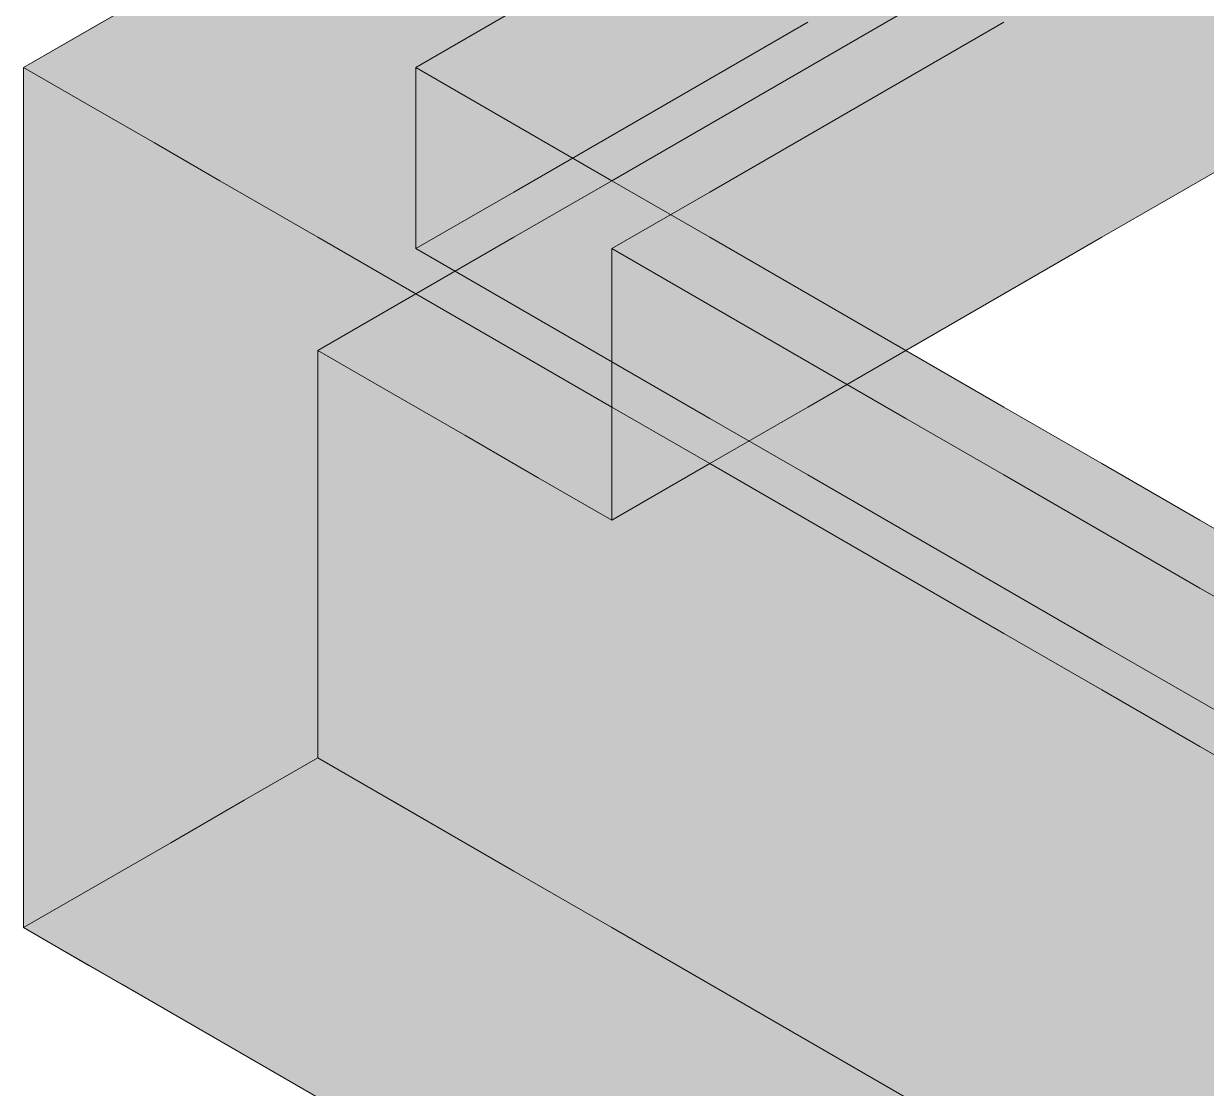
# Model space of a CAD drawing. Header units: metres. Extents: x 349122 to 349453, y 9281252 to 9281971.
# Drawn here: x 349267.516 to 349268.038, y 9281655.774 to 9281656.244 of the extents above; entities that cross this region are included whole.
import ezdxf

# ---------------------------------------------------------------- set-up
doc = ezdxf.new("R2010")
doc.units = ezdxf.units.M
doc.header["$LTSCALE"] = 0.25
doc.layers.add('ISO-3D', color=7, linetype='CONTINUOUS', lineweight=13)
doc.layers.add('ISO-3D-ARISTAS', color=250, linetype='CONTINUOUS', lineweight=13)

msp = doc.modelspace()

# ---------------------------------------------------------------- linework, layer by layer
at = {"layer": 'ISO-3D', "true_color": 0x8e8d88}
for points in [[(349267.64548, 9281656.26), (349267.613, 9281656.24125), (349267.64548, 9281656.3), (349267.613, 9281656.28125)], [(349267.81869, 9281656.25), (349267.77538, 9281656.225), (349267.81869, 9281656.3), (349267.77538, 9281656.275)], [(349267.81869, 9281656.26), (349267.77538, 9281656.235), (349267.81869, 9281656.3), (349267.77538, 9281656.275)], [(349267.90529, 9281656.25), (349267.86199, 9281656.225), (349267.90529, 9281656.3), (349267.86199, 9281656.275)], [(349268.07849, 9281656.25), (349268.03519, 9281656.225), (349268.07849, 9281656.3), (349268.03519, 9281656.275)], [(349267.68878, 9281656.245), (349267.64548, 9281656.22), (349267.68878, 9281656.285), (349267.64548, 9281656.26)], [(349267.86199, 9281656.245), (349267.81869, 9281656.22), (349267.86199, 9281656.285), (349267.81869, 9281656.26)], [(349267.613, 9281656.24125), (349267.58053, 9281656.2225), (349267.613, 9281656.28125), (349267.58053, 9281656.2625)], [(349267.77538, 9281656.225), (349267.73208, 9281656.2), (349267.77538, 9281656.275), (349267.73208, 9281656.25)], [(349267.77538, 9281656.235), (349267.73208, 9281656.21), (349267.77538, 9281656.275), (349267.73208, 9281656.25)], [(349267.86199, 9281656.225), (349267.81869, 9281656.2), (349267.86199, 9281656.275), (349267.81869, 9281656.25)], [(349268.03519, 9281656.225), (349267.99189, 9281656.2), (349268.03519, 9281656.275), (349267.99189, 9281656.25)], [(349267.73208, 9281656.25), (349267.68878, 9281656.225), (349267.73208, 9281656.27), (349267.68878, 9281656.245)], [(349267.99189, 9281656.25), (349267.94859, 9281656.225), (349267.99189, 9281656.27), (349267.94859, 9281656.245)], [(349267.58053, 9281656.2225), (349267.54805, 9281656.20375), (349267.58053, 9281656.2625), (349267.54805, 9281656.24375)], [(349267.64548, 9281656.22), (349267.613, 9281656.20125), (349267.64548, 9281656.26), (349267.613, 9281656.24125)], [(349267.81869, 9281656.22), (349267.77538, 9281656.195), (349267.81869, 9281656.26), (349267.77538, 9281656.235)], [(349267.73208, 9281656.2), (349267.68878, 9281656.175), (349267.73208, 9281656.25), (349267.68878, 9281656.225)], [(349267.73208, 9281656.21), (349267.68878, 9281656.185), (349267.73208, 9281656.25), (349267.68878, 9281656.225)], [(349267.81869, 9281656.2), (349267.77538, 9281656.175), (349267.81869, 9281656.25), (349267.77538, 9281656.225)], [(349267.99189, 9281656.2), (349267.94859, 9281656.175), (349267.99189, 9281656.25), (349267.94859, 9281656.225)], [(349268.07849, 9281656.2), (349268.03519, 9281656.175), (349268.07849, 9281656.25), (349268.03519, 9281656.225)], [(349267.54805, 9281656.20375), (349267.51558, 9281656.185), (349267.54805, 9281656.24375), (349267.51558, 9281656.225)], [(349267.68878, 9281656.225), (349267.64548, 9281656.2), (349267.68878, 9281656.245), (349267.64548, 9281656.22)], [(349267.94859, 9281656.225), (349267.90529, 9281656.2), (349267.94859, 9281656.245), (349267.90529, 9281656.22)], [(349267.613, 9281656.20125), (349267.58053, 9281656.1825), (349267.613, 9281656.24125), (349267.58053, 9281656.2225)], [(349267.77538, 9281656.195), (349267.73208, 9281656.17), (349267.77538, 9281656.235), (349267.73208, 9281656.21)], [(349267.58053, 9281656.1825), (349267.54805, 9281656.16375), (349267.58053, 9281656.2225), (349267.54805, 9281656.20375)], [(349267.68878, 9281656.175), (349267.64548, 9281656.15), (349267.68878, 9281656.225), (349267.64548, 9281656.2)], [(349267.77538, 9281656.175), (349267.73208, 9281656.15), (349267.77538, 9281656.225), (349267.73208, 9281656.2)], [(349267.94859, 9281656.175), (349267.90529, 9281656.15), (349267.94859, 9281656.225), (349267.90529, 9281656.2)], [(349268.03519, 9281656.175), (349267.99189, 9281656.15), (349268.03519, 9281656.225), (349267.99189, 9281656.2)], [(349267.64548, 9281656.2), (349267.613, 9281656.18125), (349267.64548, 9281656.22), (349267.613, 9281656.20125)], [(349267.90529, 9281656.2), (349267.86199, 9281656.175), (349267.90529, 9281656.22), (349267.86199, 9281656.195)], [(349267.73208, 9281656.17), (349267.68878, 9281656.145), (349267.73208, 9281656.21), (349267.68878, 9281656.185)], [(349267.54805, 9281656.16375), (349267.51558, 9281656.145), (349267.54805, 9281656.20375), (349267.51558, 9281656.185)], [(349267.613, 9281656.18125), (349267.58053, 9281656.1625), (349267.613, 9281656.20125), (349267.58053, 9281656.1825)], [(349267.64548, 9281656.15), (349267.613, 9281656.13125), (349267.64548, 9281656.2), (349267.613, 9281656.18125)], [(349267.73208, 9281656.15), (349267.68878, 9281656.125), (349267.73208, 9281656.2), (349267.68878, 9281656.175)], [(349267.90529, 9281656.15), (349267.86199, 9281656.125), (349267.90529, 9281656.2), (349267.86199, 9281656.175)], [(349267.99189, 9281656.15), (349267.94859, 9281656.125), (349267.99189, 9281656.2), (349267.94859, 9281656.175)], [(349267.86199, 9281656.175), (349267.81869, 9281656.15), (349267.86199, 9281656.195), (349267.81869, 9281656.17)], [(349267.58053, 9281656.1625), (349267.54805, 9281656.14375), (349267.58053, 9281656.1825), (349267.54805, 9281656.16375)], [(349267.613, 9281656.13125), (349267.58053, 9281656.1125), (349267.613, 9281656.18125), (349267.58053, 9281656.1625)], [(349267.68878, 9281656.125), (349267.64548, 9281656.1), (349267.68878, 9281656.175), (349267.64548, 9281656.15)], [(349267.86199, 9281656.125), (349267.81869, 9281656.1), (349267.86199, 9281656.175), (349267.81869, 9281656.15)], [(349267.94859, 9281656.125), (349267.90529, 9281656.1), (349267.94859, 9281656.175), (349267.90529, 9281656.15)], [(349267.81869, 9281656.15), (349267.77538, 9281656.125), (349267.81869, 9281656.17), (349267.77538, 9281656.145)], [(349267.54805, 9281656.14375), (349267.51558, 9281656.125), (349267.54805, 9281656.16375), (349267.51558, 9281656.145)], [(349267.58053, 9281656.1125), (349267.54805, 9281656.09375), (349267.58053, 9281656.1625), (349267.54805, 9281656.14375)], [(349267.64548, 9281656.1), (349267.613, 9281656.08125), (349267.64548, 9281656.15), (349267.613, 9281656.13125)], [(349267.81869, 9281656.1), (349267.77538, 9281656.075), (349267.81869, 9281656.15), (349267.77538, 9281656.125)], [(349267.90529, 9281656.1), (349267.86199, 9281656.075), (349267.90529, 9281656.15), (349267.86199, 9281656.125)], [(349267.54805, 9281656.09375), (349267.51558, 9281656.075), (349267.54805, 9281656.14375), (349267.51558, 9281656.125)], [(349267.613, 9281656.08125), (349267.58053, 9281656.0625), (349267.613, 9281656.13125), (349267.58053, 9281656.1125)], [(349267.86199, 9281656.075), (349267.81869, 9281656.05), (349267.86199, 9281656.125), (349267.81869, 9281656.1)], [(349267.58053, 9281656.0625), (349267.54805, 9281656.04375), (349267.58053, 9281656.1125), (349267.54805, 9281656.09375)], [(349267.64548, 9281656.055), (349267.613, 9281656.03625), (349267.64548, 9281656.1), (349267.613, 9281656.08125)], [(349267.81869, 9281656.05), (349267.77538, 9281656.025), (349267.81869, 9281656.1), (349267.77538, 9281656.075)], [(349267.54805, 9281656.04375), (349267.51558, 9281656.025), (349267.54805, 9281656.09375), (349267.51558, 9281656.075)], [(349267.613, 9281656.03625), (349267.58053, 9281656.0175), (349267.613, 9281656.08125), (349267.58053, 9281656.0625)], [(349267.58053, 9281656.0175), (349267.54805, 9281655.99875), (349267.58053, 9281656.0625), (349267.54805, 9281656.04375)], [(349267.64548, 9281656.01), (349267.613, 9281655.99125), (349267.64548, 9281656.055), (349267.613, 9281656.03625)], [(349267.54805, 9281655.99875), (349267.51558, 9281655.98), (349267.54805, 9281656.04375), (349267.51558, 9281656.025)], [(349267.613, 9281655.99125), (349267.58053, 9281655.9725), (349267.613, 9281656.03625), (349267.58053, 9281656.0175)], [(349267.58053, 9281655.9725), (349267.54805, 9281655.95375), (349267.58053, 9281656.0175), (349267.54805, 9281655.99875)], [(349267.64548, 9281655.965), (349267.613, 9281655.94625), (349267.64548, 9281656.01), (349267.613, 9281655.99125)], [(349267.54805, 9281655.95375), (349267.51558, 9281655.935), (349267.54805, 9281655.99875), (349267.51558, 9281655.98)], [(349267.613, 9281655.94625), (349267.58053, 9281655.9275), (349267.613, 9281655.99125), (349267.58053, 9281655.9725)], [(349267.58053, 9281655.9275), (349267.54805, 9281655.90875), (349267.58053, 9281655.9725), (349267.54805, 9281655.95375)], [(349267.64548, 9281655.92), (349267.613, 9281655.90125), (349267.64548, 9281655.965), (349267.613, 9281655.94625)], [(349267.54805, 9281655.90875), (349267.51558, 9281655.89), (349267.54805, 9281655.95375), (349267.51558, 9281655.935)], [(349267.613, 9281655.90125), (349267.58053, 9281655.8825), (349267.613, 9281655.94625), (349267.58053, 9281655.9275)], [(349267.58053, 9281655.8825), (349267.54805, 9281655.86375), (349267.58053, 9281655.9275), (349267.54805, 9281655.90875)], [(349267.54805, 9281655.86375), (349267.51558, 9281655.845), (349267.54805, 9281655.90875), (349267.51558, 9281655.89)]]:
    msp.add_solid(points, dxfattribs=at)
at = {"layer": 'ISO-3D', "true_color": 0xb0aea8}
for points in [[(349267.70322, 9281656.26667), (349267.65991, 9281656.24167), (349267.67435, 9281656.28333), (349267.63105, 9281656.25833)], [(349268.05684, 9281656.2625), (349268.01354, 9281656.2375), (349268.02437, 9281656.28125), (349267.98107, 9281656.25625)], [(349267.63105, 9281656.25833), (349267.60218, 9281656.24167), (349267.60218, 9281656.275), (349267.57331, 9281656.25833)], [(349267.98107, 9281656.25625), (349267.93776, 9281656.23125), (349267.94859, 9281656.275), (349267.90529, 9281656.25)], [(349267.94859, 9281656.245), (349267.90529, 9281656.22), (349267.90529, 9281656.27), (349267.86199, 9281656.245)], [(349267.73208, 9281656.25), (349267.68878, 9281656.225), (349267.70322, 9281656.26667), (349267.65991, 9281656.24167)], [(349267.60218, 9281656.24167), (349267.57331, 9281656.225), (349267.57331, 9281656.25833), (349267.54444, 9281656.24167)], [(349267.65991, 9281656.24167), (349267.63105, 9281656.225), (349267.63105, 9281656.25833), (349267.60218, 9281656.24167)], [(349268.08932, 9281656.24375), (349268.04602, 9281656.21875), (349268.05684, 9281656.2625), (349268.01354, 9281656.2375)], [(349268.01354, 9281656.2375), (349267.97024, 9281656.2125), (349267.98107, 9281656.25625), (349267.93776, 9281656.23125)], [(349267.93776, 9281656.23125), (349267.89446, 9281656.20625), (349267.90529, 9281656.25), (349267.86199, 9281656.225)], [(349267.90529, 9281656.22), (349267.86199, 9281656.195), (349267.86199, 9281656.245), (349267.81869, 9281656.22)], [(349267.57331, 9281656.225), (349267.54444, 9281656.20833), (349267.54444, 9281656.24167), (349267.51558, 9281656.225)], [(349267.63105, 9281656.225), (349267.60218, 9281656.20833), (349267.60218, 9281656.24167), (349267.57331, 9281656.225)], [(349267.68878, 9281656.225), (349267.65991, 9281656.20833), (349267.65991, 9281656.24167), (349267.63105, 9281656.225)], [(349268.04602, 9281656.21875), (349268.00272, 9281656.19375), (349268.01354, 9281656.2375), (349267.97024, 9281656.2125)], [(349267.97024, 9281656.2125), (349267.92694, 9281656.1875), (349267.93776, 9281656.23125), (349267.89446, 9281656.20625)], [(349267.60218, 9281656.20833), (349267.57331, 9281656.19167), (349267.57331, 9281656.225), (349267.54444, 9281656.20833)], [(349267.65991, 9281656.20833), (349267.63105, 9281656.19167), (349267.63105, 9281656.225), (349267.60218, 9281656.20833)], [(349267.73208, 9281656.2), (349267.70322, 9281656.18333), (349267.68878, 9281656.225), (349267.65991, 9281656.20833)], [(349267.89446, 9281656.20625), (349267.85116, 9281656.18125), (349267.86199, 9281656.225), (349267.81869, 9281656.2)], [(349267.86199, 9281656.195), (349267.81869, 9281656.17), (349267.81869, 9281656.22), (349267.77538, 9281656.195)], [(349268.07849, 9281656.2), (349268.03519, 9281656.175), (349268.04602, 9281656.21875), (349268.00272, 9281656.19375)], [(349268.00272, 9281656.19375), (349267.95942, 9281656.16875), (349267.97024, 9281656.2125), (349267.92694, 9281656.1875)], [(349267.63105, 9281656.19167), (349267.60218, 9281656.175), (349267.60218, 9281656.20833), (349267.57331, 9281656.19167)], [(349267.70322, 9281656.18333), (349267.67435, 9281656.16667), (349267.65991, 9281656.20833), (349267.63105, 9281656.19167)], [(349267.92694, 9281656.1875), (349267.88364, 9281656.1625), (349267.89446, 9281656.20625), (349267.85116, 9281656.18125)], [(349267.77538, 9281656.175), (349267.74652, 9281656.15833), (349267.73208, 9281656.2), (349267.70322, 9281656.18333)], [(349267.85116, 9281656.18125), (349267.80786, 9281656.15625), (349267.81869, 9281656.2), (349267.77538, 9281656.175)], [(349267.67435, 9281656.16667), (349267.64548, 9281656.15), (349267.63105, 9281656.19167), (349267.60218, 9281656.175)], [(349267.81869, 9281656.17), (349267.77538, 9281656.145), (349267.77538, 9281656.195), (349267.73208, 9281656.17)], [(349268.03519, 9281656.175), (349267.99189, 9281656.15), (349268.00272, 9281656.19375), (349267.95942, 9281656.16875)], [(349267.95942, 9281656.16875), (349267.91611, 9281656.14375), (349267.92694, 9281656.1875), (349267.88364, 9281656.1625)], [(349267.74652, 9281656.15833), (349267.71765, 9281656.14167), (349267.70322, 9281656.18333), (349267.67435, 9281656.16667)], [(349267.88364, 9281656.1625), (349267.84034, 9281656.1375), (349267.85116, 9281656.18125), (349267.80786, 9281656.15625)], [(349267.80786, 9281656.15625), (349267.76456, 9281656.13125), (349267.77538, 9281656.175), (349267.73208, 9281656.15)], [(349267.81869, 9281656.15), (349267.78982, 9281656.13333), (349267.77538, 9281656.175), (349267.74652, 9281656.15833)], [(349267.77538, 9281656.145), (349267.73208, 9281656.12), (349267.73208, 9281656.17), (349267.68878, 9281656.145)], [(349267.71765, 9281656.14167), (349267.68878, 9281656.125), (349267.67435, 9281656.16667), (349267.64548, 9281656.15)], [(349267.99189, 9281656.15), (349267.94859, 9281656.125), (349267.95942, 9281656.16875), (349267.91611, 9281656.14375)], [(349267.91611, 9281656.14375), (349267.87281, 9281656.11875), (349267.88364, 9281656.1625), (349267.84034, 9281656.1375)], [(349267.78982, 9281656.13333), (349267.76095, 9281656.11667), (349267.74652, 9281656.15833), (349267.71765, 9281656.14167)], [(349267.84034, 9281656.1375), (349267.79704, 9281656.1125), (349267.80786, 9281656.15625), (349267.76456, 9281656.13125)], [(349267.76456, 9281656.13125), (349267.72126, 9281656.10625), (349267.73208, 9281656.15), (349267.68878, 9281656.125)], [(349267.86199, 9281656.125), (349267.83312, 9281656.10833), (349267.81869, 9281656.15), (349267.78982, 9281656.13333)], [(349267.81869, 9281656.12), (349267.77538, 9281656.095), (349267.77538, 9281656.145), (349267.73208, 9281656.12)], [(349267.94859, 9281656.125), (349267.90529, 9281656.1), (349267.91611, 9281656.14375), (349267.87281, 9281656.11875)], [(349267.76095, 9281656.11667), (349267.73208, 9281656.1), (349267.71765, 9281656.14167), (349267.68878, 9281656.125)], [(349267.83312, 9281656.10833), (349267.80425, 9281656.09167), (349267.78982, 9281656.13333), (349267.76095, 9281656.11667)], [(349267.87281, 9281656.11875), (349267.82951, 9281656.09375), (349267.84034, 9281656.1375), (349267.79704, 9281656.1125)], [(349267.79704, 9281656.1125), (349267.75373, 9281656.0875), (349267.76456, 9281656.13125), (349267.72126, 9281656.10625)], [(349267.72126, 9281656.10625), (349267.67796, 9281656.08125), (349267.68878, 9281656.125), (349267.64548, 9281656.1)], [(349267.90529, 9281656.1), (349267.87642, 9281656.08333), (349267.86199, 9281656.125), (349267.83312, 9281656.10833)], [(349267.86199, 9281656.095), (349267.81869, 9281656.07), (349267.81869, 9281656.12), (349267.77538, 9281656.095)], [(349267.90529, 9281656.1), (349267.86199, 9281656.075), (349267.87281, 9281656.11875), (349267.82951, 9281656.09375)], [(349267.80425, 9281656.09167), (349267.77538, 9281656.075), (349267.76095, 9281656.11667), (349267.73208, 9281656.1)], [(349267.82951, 9281656.09375), (349267.78621, 9281656.06875), (349267.79704, 9281656.1125), (349267.75373, 9281656.0875)], [(349267.75373, 9281656.0875), (349267.71043, 9281656.0625), (349267.72126, 9281656.10625), (349267.67796, 9281656.08125)], [(349267.87642, 9281656.08333), (349267.84755, 9281656.06667), (349267.83312, 9281656.10833), (349267.80425, 9281656.09167)], [(349267.94859, 9281656.075), (349267.91972, 9281656.05833), (349267.90529, 9281656.1), (349267.87642, 9281656.08333)], [(349267.84755, 9281656.06667), (349267.81869, 9281656.05), (349267.80425, 9281656.09167), (349267.77538, 9281656.075)], [(349267.86199, 9281656.075), (349267.81869, 9281656.05), (349267.82951, 9281656.09375), (349267.78621, 9281656.06875)], [(349267.90529, 9281656.07), (349267.86199, 9281656.045), (349267.86199, 9281656.095), (349267.81869, 9281656.07)], [(349267.78621, 9281656.06875), (349267.74291, 9281656.04375), (349267.75373, 9281656.0875), (349267.71043, 9281656.0625)], [(349267.91972, 9281656.05833), (349267.89085, 9281656.04167), (349267.87642, 9281656.08333), (349267.84755, 9281656.06667)], [(349267.99189, 9281656.05), (349267.96302, 9281656.03333), (349267.94859, 9281656.075), (349267.91972, 9281656.05833)], [(349267.94859, 9281656.045), (349267.90529, 9281656.02), (349267.90529, 9281656.07), (349267.86199, 9281656.045)], [(349267.81869, 9281656.05), (349267.77538, 9281656.025), (349267.78621, 9281656.06875), (349267.74291, 9281656.04375)], [(349267.89085, 9281656.04167), (349267.86199, 9281656.025), (349267.84755, 9281656.06667), (349267.81869, 9281656.05)], [(349267.96302, 9281656.03333), (349267.93416, 9281656.01667), (349267.91972, 9281656.05833), (349267.89085, 9281656.04167)], [(349268.03519, 9281656.025), (349268.00632, 9281656.00833), (349267.99189, 9281656.05), (349267.96302, 9281656.03333)], [(349267.99189, 9281656.02), (349267.94859, 9281655.995), (349267.94859, 9281656.045), (349267.90529, 9281656.02)], [(349267.93416, 9281656.01667), (349267.90529, 9281656), (349267.89085, 9281656.04167), (349267.86199, 9281656.025)], [(349268.00632, 9281656.00833), (349267.97746, 9281655.99167), (349267.96302, 9281656.03333), (349267.93416, 9281656.01667)], [(349268.07849, 9281656), (349268.04963, 9281655.98333), (349268.03519, 9281656.025), (349268.00632, 9281656.00833)], [(349268.03519, 9281655.995), (349267.99189, 9281655.97), (349267.99189, 9281656.02), (349267.94859, 9281655.995)], [(349267.97746, 9281655.99167), (349267.94859, 9281655.975), (349267.93416, 9281656.01667), (349267.90529, 9281656)], [(349268.04963, 9281655.98333), (349268.02076, 9281655.96667), (349268.00632, 9281656.00833), (349267.97746, 9281655.99167)], [(349268.02076, 9281655.96667), (349267.99189, 9281655.95), (349267.97746, 9281655.99167), (349267.94859, 9281655.975)], [(349268.07849, 9281655.97), (349268.03519, 9281655.945), (349268.03519, 9281655.995), (349267.99189, 9281655.97)], [(349268.09293, 9281655.95833), (349268.06406, 9281655.94167), (349268.04963, 9281655.98333), (349268.02076, 9281655.96667)], [(349268.06406, 9281655.94167), (349268.03519, 9281655.925), (349268.02076, 9281655.96667), (349267.99189, 9281655.95)], [(349268.12179, 9281655.945), (349268.07849, 9281655.92), (349268.07849, 9281655.97), (349268.03519, 9281655.945)], [(349268.10736, 9281655.91667), (349268.07849, 9281655.9), (349268.06406, 9281655.94167), (349268.03519, 9281655.925)], [(349267.68878, 9281655.895), (349267.65631, 9281655.87625), (349267.64548, 9281655.92), (349267.613, 9281655.90125)], [(349267.65631, 9281655.87625), (349267.62383, 9281655.8575), (349267.613, 9281655.90125), (349267.58053, 9281655.8825)], [(349267.73208, 9281655.87), (349267.69961, 9281655.85125), (349267.68878, 9281655.895), (349267.65631, 9281655.87625)], [(349267.62383, 9281655.8575), (349267.59135, 9281655.83875), (349267.58053, 9281655.8825), (349267.54805, 9281655.86375)], [(349267.69961, 9281655.85125), (349267.66713, 9281655.8325), (349267.65631, 9281655.87625), (349267.62383, 9281655.8575)], [(349267.77538, 9281655.845), (349267.74291, 9281655.82625), (349267.73208, 9281655.87), (349267.69961, 9281655.85125)], [(349267.59135, 9281655.83875), (349267.55888, 9281655.82), (349267.54805, 9281655.86375), (349267.51558, 9281655.845)], [(349267.66713, 9281655.8325), (349267.63466, 9281655.81375), (349267.62383, 9281655.8575), (349267.59135, 9281655.83875)], [(349267.74291, 9281655.82625), (349267.71043, 9281655.8075), (349267.69961, 9281655.85125), (349267.66713, 9281655.8325)], [(349267.81869, 9281655.82), (349267.78621, 9281655.80125), (349267.77538, 9281655.845), (349267.74291, 9281655.82625)], [(349267.63466, 9281655.81375), (349267.60218, 9281655.795), (349267.59135, 9281655.83875), (349267.55888, 9281655.82)], [(349267.71043, 9281655.8075), (349267.67796, 9281655.78875), (349267.66713, 9281655.8325), (349267.63466, 9281655.81375)], [(349267.78621, 9281655.80125), (349267.75373, 9281655.7825), (349267.74291, 9281655.82625), (349267.71043, 9281655.8075)], [(349267.86199, 9281655.795), (349267.82951, 9281655.77625), (349267.81869, 9281655.82), (349267.78621, 9281655.80125)], [(349267.67796, 9281655.78875), (349267.64548, 9281655.77), (349267.63466, 9281655.81375), (349267.60218, 9281655.795)], [(349267.75373, 9281655.7825), (349267.72126, 9281655.76375), (349267.71043, 9281655.8075), (349267.67796, 9281655.78875)], [(349267.82951, 9281655.77625), (349267.79704, 9281655.7575), (349267.78621, 9281655.80125), (349267.75373, 9281655.7825)], [(349267.90529, 9281655.77), (349267.87281, 9281655.75125), (349267.86199, 9281655.795), (349267.82951, 9281655.77625)], [(349267.72126, 9281655.76375), (349267.68878, 9281655.745), (349267.67796, 9281655.78875), (349267.64548, 9281655.77)], [(349267.79704, 9281655.7575), (349267.76456, 9281655.73875), (349267.75373, 9281655.7825), (349267.72126, 9281655.76375)], [(349267.87281, 9281655.75125), (349267.84034, 9281655.7325), (349267.82951, 9281655.77625), (349267.79704, 9281655.7575)]]:
    msp.add_solid(points, dxfattribs=at)
at = {"layer": 'ISO-3D', "true_color": 0x9e9d98}
for points in [[(349267.54444, 9281656.16833), (349267.51558, 9281656.185), (349267.54444, 9281656.20833), (349267.51558, 9281656.225)], [(349267.73208, 9281656.16), (349267.68878, 9281656.185), (349267.73208, 9281656.2), (349267.68878, 9281656.225)], [(349267.57331, 9281656.15167), (349267.54444, 9281656.16833), (349267.57331, 9281656.19167), (349267.54444, 9281656.20833)], [(349267.77538, 9281656.135), (349267.73208, 9281656.16), (349267.77538, 9281656.175), (349267.73208, 9281656.2)], [(349267.60218, 9281656.135), (349267.57331, 9281656.15167), (349267.60218, 9281656.175), (349267.57331, 9281656.19167)], [(349267.54444, 9281656.12833), (349267.51558, 9281656.145), (349267.54444, 9281656.16833), (349267.51558, 9281656.185)], [(349267.73208, 9281656.12), (349267.68878, 9281656.145), (349267.73208, 9281656.16), (349267.68878, 9281656.185)], [(349267.64548, 9281656.11), (349267.60218, 9281656.135), (349267.64548, 9281656.15), (349267.60218, 9281656.175)], [(349267.81869, 9281656.11), (349267.77538, 9281656.135), (349267.81869, 9281656.15), (349267.77538, 9281656.175)], [(349267.57331, 9281656.11167), (349267.54444, 9281656.12833), (349267.57331, 9281656.15167), (349267.54444, 9281656.16833)], [(349267.77538, 9281656.095), (349267.73208, 9281656.12), (349267.77538, 9281656.135), (349267.73208, 9281656.16)], [(349267.60218, 9281656.095), (349267.57331, 9281656.11167), (349267.60218, 9281656.135), (349267.57331, 9281656.15167)], [(349267.68878, 9281656.085), (349267.64548, 9281656.11), (349267.68878, 9281656.125), (349267.64548, 9281656.15)], [(349267.86199, 9281656.085), (349267.81869, 9281656.11), (349267.86199, 9281656.125), (349267.81869, 9281656.15)], [(349267.54444, 9281656.10833), (349267.51558, 9281656.125), (349267.54444, 9281656.12833), (349267.51558, 9281656.145)], [(349267.81869, 9281656.1), (349267.77538, 9281656.125), (349267.81869, 9281656.12), (349267.77538, 9281656.145)], [(349267.64548, 9281656.07), (349267.60218, 9281656.095), (349267.64548, 9281656.11), (349267.60218, 9281656.135)], [(349267.81869, 9281656.07), (349267.77538, 9281656.095), (349267.81869, 9281656.11), (349267.77538, 9281656.135)], [(349267.57331, 9281656.09167), (349267.54444, 9281656.10833), (349267.57331, 9281656.11167), (349267.54444, 9281656.12833)], [(349267.54444, 9281656.06167), (349267.51558, 9281656.07833), (349267.54444, 9281656.10833), (349267.51558, 9281656.125)], [(349267.73208, 9281656.06), (349267.68878, 9281656.085), (349267.73208, 9281656.1), (349267.68878, 9281656.125)], [(349267.81869, 9281656.05), (349267.77538, 9281656.075), (349267.81869, 9281656.1), (349267.77538, 9281656.125)], [(349267.90529, 9281656.06), (349267.86199, 9281656.085), (349267.90529, 9281656.1), (349267.86199, 9281656.125)], [(349267.86199, 9281656.075), (349267.81869, 9281656.1), (349267.86199, 9281656.095), (349267.81869, 9281656.12)], [(349267.60218, 9281656.075), (349267.57331, 9281656.09167), (349267.60218, 9281656.095), (349267.57331, 9281656.11167)], [(349267.57331, 9281656.045), (349267.54444, 9281656.06167), (349267.57331, 9281656.09167), (349267.54444, 9281656.10833)], [(349267.68878, 9281656.045), (349267.64548, 9281656.07), (349267.68878, 9281656.085), (349267.64548, 9281656.11)], [(349267.86199, 9281656.045), (349267.81869, 9281656.07), (349267.86199, 9281656.085), (349267.81869, 9281656.11)], [(349267.67796, 9281656.03625), (349267.64548, 9281656.055), (349267.67796, 9281656.08125), (349267.64548, 9281656.1)], [(349267.77538, 9281656.035), (349267.73208, 9281656.06), (349267.77538, 9281656.075), (349267.73208, 9281656.1)], [(349267.86199, 9281656.025), (349267.81869, 9281656.05), (349267.86199, 9281656.075), (349267.81869, 9281656.1)], [(349267.94859, 9281656.035), (349267.90529, 9281656.06), (349267.94859, 9281656.075), (349267.90529, 9281656.1)], [(349267.60218, 9281656.02833), (349267.57331, 9281656.045), (349267.60218, 9281656.075), (349267.57331, 9281656.09167)], [(349267.64548, 9281656.05), (349267.60218, 9281656.075), (349267.64548, 9281656.07), (349267.60218, 9281656.095)], [(349267.90529, 9281656.05), (349267.86199, 9281656.075), (349267.90529, 9281656.07), (349267.86199, 9281656.095)], [(349267.71043, 9281656.0175), (349267.67796, 9281656.03625), (349267.71043, 9281656.0625), (349267.67796, 9281656.08125)], [(349267.73208, 9281656.02), (349267.68878, 9281656.045), (349267.73208, 9281656.06), (349267.68878, 9281656.085)], [(349267.90529, 9281656.02), (349267.86199, 9281656.045), (349267.90529, 9281656.06), (349267.86199, 9281656.085)], [(349267.54444, 9281656.015), (349267.51558, 9281656.03167), (349267.54444, 9281656.06167), (349267.51558, 9281656.07833)], [(349267.64548, 9281656.00333), (349267.60218, 9281656.02833), (349267.64548, 9281656.05), (349267.60218, 9281656.075)], [(349267.81869, 9281656), (349267.77538, 9281656.025), (349267.81869, 9281656.05), (349267.77538, 9281656.075)], [(349267.81869, 9281656.01), (349267.77538, 9281656.035), (349267.81869, 9281656.05), (349267.77538, 9281656.075)], [(349267.90529, 9281656), (349267.86199, 9281656.025), (349267.90529, 9281656.05), (349267.86199, 9281656.075)], [(349267.99189, 9281656.01), (349267.94859, 9281656.035), (349267.99189, 9281656.05), (349267.94859, 9281656.075)], [(349267.68878, 9281656.025), (349267.64548, 9281656.05), (349267.68878, 9281656.045), (349267.64548, 9281656.07)], [(349267.94859, 9281656.025), (349267.90529, 9281656.05), (349267.94859, 9281656.045), (349267.90529, 9281656.07)], [(349267.57331, 9281655.99833), (349267.54444, 9281656.015), (349267.57331, 9281656.045), (349267.54444, 9281656.06167)], [(349267.74291, 9281655.99875), (349267.71043, 9281656.0175), (349267.74291, 9281656.04375), (349267.71043, 9281656.0625)], [(349267.77538, 9281655.995), (349267.73208, 9281656.02), (349267.77538, 9281656.035), (349267.73208, 9281656.06)], [(349267.94859, 9281655.995), (349267.90529, 9281656.02), (349267.94859, 9281656.035), (349267.90529, 9281656.06)], [(349267.67796, 9281655.99125), (349267.64548, 9281656.01), (349267.67796, 9281656.03625), (349267.64548, 9281656.055)], [(349267.68878, 9281655.97833), (349267.64548, 9281656.00333), (349267.68878, 9281656.025), (349267.64548, 9281656.05)], [(349267.86199, 9281655.975), (349267.81869, 9281656), (349267.86199, 9281656.025), (349267.81869, 9281656.05)], [(349267.86199, 9281655.985), (349267.81869, 9281656.01), (349267.86199, 9281656.025), (349267.81869, 9281656.05)], [(349267.94859, 9281655.975), (349267.90529, 9281656), (349267.94859, 9281656.025), (349267.90529, 9281656.05)], [(349268.03519, 9281655.985), (349267.99189, 9281656.01), (349268.03519, 9281656.025), (349267.99189, 9281656.05)], [(349267.60218, 9281655.98167), (349267.57331, 9281655.99833), (349267.60218, 9281656.02833), (349267.57331, 9281656.045)], [(349267.73208, 9281656), (349267.68878, 9281656.025), (349267.73208, 9281656.02), (349267.68878, 9281656.045)], [(349267.77538, 9281655.98), (349267.74291, 9281655.99875), (349267.77538, 9281656.025), (349267.74291, 9281656.04375)], [(349267.99189, 9281656), (349267.94859, 9281656.025), (349267.99189, 9281656.02), (349267.94859, 9281656.045)], [(349267.71043, 9281655.9725), (349267.67796, 9281655.99125), (349267.71043, 9281656.0175), (349267.67796, 9281656.03625)], [(349267.81869, 9281655.97), (349267.77538, 9281655.995), (349267.81869, 9281656.01), (349267.77538, 9281656.035)], [(349267.99189, 9281655.97), (349267.94859, 9281655.995), (349267.99189, 9281656.01), (349267.94859, 9281656.035)], [(349267.54444, 9281655.96833), (349267.51558, 9281655.985), (349267.54444, 9281656.015), (349267.51558, 9281656.03167)], [(349267.64548, 9281655.95667), (349267.60218, 9281655.98167), (349267.64548, 9281656.00333), (349267.60218, 9281656.02833)], [(349267.73208, 9281655.95333), (349267.68878, 9281655.97833), (349267.73208, 9281656), (349267.68878, 9281656.025)], [(349267.81869, 9281655.955), (349267.77538, 9281655.98), (349267.81869, 9281656), (349267.77538, 9281656.025)], [(349267.90529, 9281655.95), (349267.86199, 9281655.975), (349267.90529, 9281656), (349267.86199, 9281656.025)], [(349267.90529, 9281655.96), (349267.86199, 9281655.985), (349267.90529, 9281656), (349267.86199, 9281656.025)], [(349267.99189, 9281655.95), (349267.94859, 9281655.975), (349267.99189, 9281656), (349267.94859, 9281656.025)], [(349268.07849, 9281655.96), (349268.03519, 9281655.985), (349268.07849, 9281656), (349268.03519, 9281656.025)], [(349267.74291, 9281655.95375), (349267.71043, 9281655.9725), (349267.74291, 9281655.99875), (349267.71043, 9281656.0175)], [(349267.77538, 9281655.975), (349267.73208, 9281656), (349267.77538, 9281655.995), (349267.73208, 9281656.02)], [(349268.03519, 9281655.975), (349267.99189, 9281656), (349268.03519, 9281655.995), (349267.99189, 9281656.02)], [(349267.57331, 9281655.95167), (349267.54444, 9281655.96833), (349267.57331, 9281655.99833), (349267.54444, 9281656.015)], [(349267.67796, 9281655.94625), (349267.64548, 9281655.965), (349267.67796, 9281655.99125), (349267.64548, 9281656.01)], [(349267.86199, 9281655.945), (349267.81869, 9281655.97), (349267.86199, 9281655.985), (349267.81869, 9281656.01)], [(349268.03519, 9281655.945), (349267.99189, 9281655.97), (349268.03519, 9281655.985), (349267.99189, 9281656.01)], [(349267.68878, 9281655.93167), (349267.64548, 9281655.95667), (349267.68878, 9281655.97833), (349267.64548, 9281656.00333)], [(349267.60218, 9281655.935), (349267.57331, 9281655.95167), (349267.60218, 9281655.98167), (349267.57331, 9281655.99833)], [(349267.77538, 9281655.92833), (349267.73208, 9281655.95333), (349267.77538, 9281655.975), (349267.73208, 9281656)], [(349267.77538, 9281655.935), (349267.74291, 9281655.95375), (349267.77538, 9281655.98), (349267.74291, 9281655.99875)], [(349267.86199, 9281655.93), (349267.81869, 9281655.955), (349267.86199, 9281655.975), (349267.81869, 9281656)], [(349267.94859, 9281655.925), (349267.90529, 9281655.95), (349267.94859, 9281655.975), (349267.90529, 9281656)], [(349267.94859, 9281655.935), (349267.90529, 9281655.96), (349267.94859, 9281655.975), (349267.90529, 9281656)], [(349268.03519, 9281655.925), (349267.99189, 9281655.95), (349268.03519, 9281655.975), (349267.99189, 9281656)], [(349267.81869, 9281655.95), (349267.77538, 9281655.975), (349267.81869, 9281655.97), (349267.77538, 9281655.995)], [(349268.07849, 9281655.95), (349268.03519, 9281655.975), (349268.07849, 9281655.97), (349268.03519, 9281655.995)], [(349267.71043, 9281655.9275), (349267.67796, 9281655.94625), (349267.71043, 9281655.9725), (349267.67796, 9281655.99125)], [(349267.54444, 9281655.92167), (349267.51558, 9281655.93833), (349267.54444, 9281655.96833), (349267.51558, 9281655.985)], [(349267.64548, 9281655.91), (349267.60218, 9281655.935), (349267.64548, 9281655.95667), (349267.60218, 9281655.98167)], [(349267.90529, 9281655.92), (349267.86199, 9281655.945), (349267.90529, 9281655.96), (349267.86199, 9281655.985)], [(349268.07849, 9281655.92), (349268.03519, 9281655.945), (349268.07849, 9281655.96), (349268.03519, 9281655.985)], [(349267.73208, 9281655.90667), (349267.68878, 9281655.93167), (349267.73208, 9281655.95333), (349267.68878, 9281655.97833)], [(349267.81869, 9281655.91), (349267.77538, 9281655.935), (349267.81869, 9281655.955), (349267.77538, 9281655.98)], [(349267.74291, 9281655.90875), (349267.71043, 9281655.9275), (349267.74291, 9281655.95375), (349267.71043, 9281655.9725)], [(349267.81869, 9281655.90333), (349267.77538, 9281655.92833), (349267.81869, 9281655.95), (349267.77538, 9281655.975)], [(349267.90529, 9281655.905), (349267.86199, 9281655.93), (349267.90529, 9281655.95), (349267.86199, 9281655.975)], [(349267.99189, 9281655.9), (349267.94859, 9281655.925), (349267.99189, 9281655.95), (349267.94859, 9281655.975)], [(349267.99189, 9281655.91), (349267.94859, 9281655.935), (349267.99189, 9281655.95), (349267.94859, 9281655.975)], [(349268.07849, 9281655.9), (349268.03519, 9281655.925), (349268.07849, 9281655.95), (349268.03519, 9281655.975)], [(349267.57331, 9281655.905), (349267.54444, 9281655.92167), (349267.57331, 9281655.95167), (349267.54444, 9281655.96833)], [(349267.86199, 9281655.925), (349267.81869, 9281655.95), (349267.86199, 9281655.945), (349267.81869, 9281655.97)], [(349267.67796, 9281655.90125), (349267.64548, 9281655.92), (349267.67796, 9281655.94625), (349267.64548, 9281655.965)], [(349267.94859, 9281655.895), (349267.90529, 9281655.92), (349267.94859, 9281655.935), (349267.90529, 9281655.96)], [(349267.68878, 9281655.885), (349267.64548, 9281655.91), (349267.68878, 9281655.93167), (349267.64548, 9281655.95667)], [(349267.86199, 9281655.885), (349267.81869, 9281655.91), (349267.86199, 9281655.93), (349267.81869, 9281655.955)], [(349267.60218, 9281655.88833), (349267.57331, 9281655.905), (349267.60218, 9281655.935), (349267.57331, 9281655.95167)], [(349267.77538, 9281655.88167), (349267.73208, 9281655.90667), (349267.77538, 9281655.92833), (349267.73208, 9281655.95333)], [(349267.77538, 9281655.89), (349267.74291, 9281655.90875), (349267.77538, 9281655.935), (349267.74291, 9281655.95375)], [(349267.86199, 9281655.87833), (349267.81869, 9281655.90333), (349267.86199, 9281655.925), (349267.81869, 9281655.95)], [(349267.94859, 9281655.88), (349267.90529, 9281655.905), (349267.94859, 9281655.925), (349267.90529, 9281655.95)], [(349268.03519, 9281655.875), (349267.99189, 9281655.9), (349268.03519, 9281655.925), (349267.99189, 9281655.95)], [(349268.03519, 9281655.885), (349267.99189, 9281655.91), (349268.03519, 9281655.925), (349267.99189, 9281655.95)], [(349267.71043, 9281655.8825), (349267.67796, 9281655.90125), (349267.71043, 9281655.9275), (349267.67796, 9281655.94625)], [(349267.90529, 9281655.9), (349267.86199, 9281655.925), (349267.90529, 9281655.92), (349267.86199, 9281655.945)], [(349267.54444, 9281655.875), (349267.51558, 9281655.89167), (349267.54444, 9281655.92167), (349267.51558, 9281655.93833)], [(349267.64548, 9281655.86333), (349267.60218, 9281655.88833), (349267.64548, 9281655.91), (349267.60218, 9281655.935)], [(349267.81869, 9281655.865), (349267.77538, 9281655.89), (349267.81869, 9281655.91), (349267.77538, 9281655.935)], [(349267.99189, 9281655.87), (349267.94859, 9281655.895), (349267.99189, 9281655.91), (349267.94859, 9281655.935)], [(349267.73208, 9281655.86), (349267.68878, 9281655.885), (349267.73208, 9281655.90667), (349267.68878, 9281655.93167)], [(349267.90529, 9281655.86), (349267.86199, 9281655.885), (349267.90529, 9281655.905), (349267.86199, 9281655.93)], [(349267.74291, 9281655.86375), (349267.71043, 9281655.8825), (349267.74291, 9281655.90875), (349267.71043, 9281655.9275)], [(349267.81869, 9281655.85667), (349267.77538, 9281655.88167), (349267.81869, 9281655.90333), (349267.77538, 9281655.92833)], [(349267.90529, 9281655.85333), (349267.86199, 9281655.87833), (349267.90529, 9281655.9), (349267.86199, 9281655.925)], [(349267.99189, 9281655.855), (349267.94859, 9281655.88), (349267.99189, 9281655.9), (349267.94859, 9281655.925)], [(349268.07849, 9281655.85), (349268.03519, 9281655.875), (349268.07849, 9281655.9), (349268.03519, 9281655.925)], [(349268.07849, 9281655.86), (349268.03519, 9281655.885), (349268.07849, 9281655.9), (349268.03519, 9281655.925)], [(349267.57331, 9281655.85833), (349267.54444, 9281655.875), (349267.57331, 9281655.905), (349267.54444, 9281655.92167)], [(349267.94859, 9281655.875), (349267.90529, 9281655.9), (349267.94859, 9281655.895), (349267.90529, 9281655.92)], [(349267.68878, 9281655.83833), (349267.64548, 9281655.86333), (349267.68878, 9281655.885), (349267.64548, 9281655.91)], [(349267.77538, 9281655.845), (349267.74291, 9281655.86375), (349267.77538, 9281655.89), (349267.74291, 9281655.90875)], [(349267.86199, 9281655.84), (349267.81869, 9281655.865), (349267.86199, 9281655.885), (349267.81869, 9281655.91)], [(349268.03519, 9281655.845), (349267.99189, 9281655.87), (349268.03519, 9281655.885), (349267.99189, 9281655.91)], [(349267.60218, 9281655.84167), (349267.57331, 9281655.85833), (349267.60218, 9281655.88833), (349267.57331, 9281655.905)], [(349267.77538, 9281655.835), (349267.73208, 9281655.86), (349267.77538, 9281655.88167), (349267.73208, 9281655.90667)], [(349267.86199, 9281655.83167), (349267.81869, 9281655.85667), (349267.86199, 9281655.87833), (349267.81869, 9281655.90333)], [(349267.94859, 9281655.835), (349267.90529, 9281655.86), (349267.94859, 9281655.88), (349267.90529, 9281655.905)], [(349267.94859, 9281655.82833), (349267.90529, 9281655.85333), (349267.94859, 9281655.875), (349267.90529, 9281655.9)], [(349268.03519, 9281655.83), (349267.99189, 9281655.855), (349268.03519, 9281655.875), (349267.99189, 9281655.9)], [(349267.99189, 9281655.85), (349267.94859, 9281655.875), (349267.99189, 9281655.87), (349267.94859, 9281655.895)], [(349267.54444, 9281655.82833), (349267.51558, 9281655.845), (349267.54444, 9281655.875), (349267.51558, 9281655.89167)], [(349267.64548, 9281655.81667), (349267.60218, 9281655.84167), (349267.64548, 9281655.86333), (349267.60218, 9281655.88833)], [(349267.81869, 9281655.82), (349267.77538, 9281655.845), (349267.81869, 9281655.865), (349267.77538, 9281655.89)], [(349267.73208, 9281655.81333), (349267.68878, 9281655.83833), (349267.73208, 9281655.86), (349267.68878, 9281655.885)], [(349267.81869, 9281655.81), (349267.77538, 9281655.835), (349267.81869, 9281655.85667), (349267.77538, 9281655.88167)], [(349267.90529, 9281655.815), (349267.86199, 9281655.84), (349267.90529, 9281655.86), (349267.86199, 9281655.885)], [(349268.07849, 9281655.82), (349268.03519, 9281655.845), (349268.07849, 9281655.86), (349268.03519, 9281655.885)], [(349267.90529, 9281655.80667), (349267.86199, 9281655.83167), (349267.90529, 9281655.85333), (349267.86199, 9281655.87833)], [(349267.99189, 9281655.81), (349267.94859, 9281655.835), (349267.99189, 9281655.855), (349267.94859, 9281655.88)], [(349267.57331, 9281655.81167), (349267.54444, 9281655.82833), (349267.57331, 9281655.85833), (349267.54444, 9281655.875)], [(349267.99189, 9281655.80333), (349267.94859, 9281655.82833), (349267.99189, 9281655.85), (349267.94859, 9281655.875)], [(349268.07849, 9281655.805), (349268.03519, 9281655.83), (349268.07849, 9281655.85), (349268.03519, 9281655.875)], [(349268.03519, 9281655.825), (349267.99189, 9281655.85), (349268.03519, 9281655.845), (349267.99189, 9281655.87)], [(349267.68878, 9281655.79167), (349267.64548, 9281655.81667), (349267.68878, 9281655.83833), (349267.64548, 9281655.86333)], [(349267.86199, 9281655.795), (349267.81869, 9281655.82), (349267.86199, 9281655.84), (349267.81869, 9281655.865)], [(349267.60218, 9281655.795), (349267.57331, 9281655.81167), (349267.60218, 9281655.84167), (349267.57331, 9281655.85833)], [(349267.77538, 9281655.78833), (349267.73208, 9281655.81333), (349267.77538, 9281655.835), (349267.73208, 9281655.86)], [(349267.86199, 9281655.785), (349267.81869, 9281655.81), (349267.86199, 9281655.83167), (349267.81869, 9281655.85667)], [(349267.94859, 9281655.79), (349267.90529, 9281655.815), (349267.94859, 9281655.835), (349267.90529, 9281655.86)], [(349267.94859, 9281655.78167), (349267.90529, 9281655.80667), (349267.94859, 9281655.82833), (349267.90529, 9281655.85333)], [(349268.03519, 9281655.785), (349267.99189, 9281655.81), (349268.03519, 9281655.83), (349267.99189, 9281655.855)], [(349268.03519, 9281655.77833), (349267.99189, 9281655.80333), (349268.03519, 9281655.825), (349267.99189, 9281655.85)], [(349267.64548, 9281655.77), (349267.60218, 9281655.795), (349267.64548, 9281655.81667), (349267.60218, 9281655.84167)], [(349267.90529, 9281655.77), (349267.86199, 9281655.795), (349267.90529, 9281655.815), (349267.86199, 9281655.84)], [(349268.07849, 9281655.8), (349268.03519, 9281655.825), (349268.07849, 9281655.82), (349268.03519, 9281655.845)], [(349267.73208, 9281655.76667), (349267.68878, 9281655.79167), (349267.73208, 9281655.81333), (349267.68878, 9281655.83833)], [(349267.81869, 9281655.76333), (349267.77538, 9281655.78833), (349267.81869, 9281655.81), (349267.77538, 9281655.835)], [(349267.99189, 9281655.765), (349267.94859, 9281655.79), (349267.99189, 9281655.81), (349267.94859, 9281655.835)], [(349267.90529, 9281655.76), (349267.86199, 9281655.785), (349267.90529, 9281655.80667), (349267.86199, 9281655.83167)], [(349268.07849, 9281655.76), (349268.03519, 9281655.785), (349268.07849, 9281655.805), (349268.03519, 9281655.83)], [(349267.99189, 9281655.75667), (349267.94859, 9281655.78167), (349267.99189, 9281655.80333), (349267.94859, 9281655.82833)], [(349268.07849, 9281655.75333), (349268.03519, 9281655.77833), (349268.07849, 9281655.8), (349268.03519, 9281655.825)], [(349267.68878, 9281655.745), (349267.64548, 9281655.77), (349267.68878, 9281655.79167), (349267.64548, 9281655.81667)], [(349267.94859, 9281655.745), (349267.90529, 9281655.77), (349267.94859, 9281655.79), (349267.90529, 9281655.815)], [(349267.77538, 9281655.74167), (349267.73208, 9281655.76667), (349267.77538, 9281655.78833), (349267.73208, 9281655.81333)], [(349267.86199, 9281655.73833), (349267.81869, 9281655.76333), (349267.86199, 9281655.785), (349267.81869, 9281655.81)], [(349268.03519, 9281655.74), (349267.99189, 9281655.765), (349268.03519, 9281655.785), (349267.99189, 9281655.81)], [(349267.94859, 9281655.735), (349267.90529, 9281655.76), (349267.94859, 9281655.78167), (349267.90529, 9281655.80667)], [(349268.03519, 9281655.73167), (349267.99189, 9281655.75667), (349268.03519, 9281655.77833), (349267.99189, 9281655.80333)], [(349267.73208, 9281655.72), (349267.68878, 9281655.745), (349267.73208, 9281655.76667), (349267.68878, 9281655.79167)], [(349267.81869, 9281655.71667), (349267.77538, 9281655.74167), (349267.81869, 9281655.76333), (349267.77538, 9281655.78833)], [(349267.99189, 9281655.72), (349267.94859, 9281655.745), (349267.99189, 9281655.765), (349267.94859, 9281655.79)], [(349267.90529, 9281655.71333), (349267.86199, 9281655.73833), (349267.90529, 9281655.76), (349267.86199, 9281655.785)], [(349268.07849, 9281655.715), (349268.03519, 9281655.74), (349268.07849, 9281655.76), (349268.03519, 9281655.785)], [(349267.99189, 9281655.71), (349267.94859, 9281655.735), (349267.99189, 9281655.75667), (349267.94859, 9281655.78167)], [(349268.07849, 9281655.70667), (349268.03519, 9281655.73167), (349268.07849, 9281655.75333), (349268.03519, 9281655.77833)]]:
    msp.add_solid(points, dxfattribs=at)
at = {"layer": 'ISO-3D-ARISTAS', "color": 250}
for p, q in [((349267.54444, 9281656.24167), (349267.57331, 9281656.25833)), ((349267.54805, 9281656.24375), (349267.58053, 9281656.2625)), ((349267.68878, 9281656.225), (349267.73208, 9281656.25)), ((349267.73208, 9281656.25), (349267.68878, 9281656.225)), ((349267.86199, 9281656.225), (349267.90529, 9281656.25)), ((349267.90529, 9281656.25), (349267.86199, 9281656.225)), ((349267.51558, 9281656.225), (349267.54805, 9281656.24375)), ((349267.86199, 9281656.245), (349267.81869, 9281656.22)), ((349267.81869, 9281656.22), (349267.86199, 9281656.245)), ((349267.94859, 9281656.245), (349267.90529, 9281656.22)), ((349267.90529, 9281656.22), (349267.94859, 9281656.245)), ((349267.51558, 9281656.225), (349267.54444, 9281656.24167)), ((349267.51558, 9281656.185), (349267.51558, 9281656.225)), ((349267.51558, 9281656.185), (349267.51558, 9281656.225)), ((349267.51558, 9281656.225), (349267.54444, 9281656.20833)), ((349267.54444, 9281656.20833), (349267.51558, 9281656.225)), ((349267.68878, 9281656.185), (349267.68878, 9281656.225)), ((349267.68878, 9281656.185), (349267.68878, 9281656.225)), ((349267.68878, 9281656.225), (349267.73208, 9281656.2)), ((349267.68878, 9281656.225), (349267.73208, 9281656.2)), ((349267.81869, 9281656.2), (349267.86199, 9281656.225)), ((349267.86199, 9281656.225), (349267.81869, 9281656.2)), ((349267.81869, 9281656.22), (349267.77538, 9281656.195)), ((349267.77538, 9281656.195), (349267.81869, 9281656.22)), ((349267.90529, 9281656.22), (349267.86199, 9281656.195)), ((349267.86199, 9281656.195), (349267.90529, 9281656.22)), ((349267.54444, 9281656.20833), (349267.57331, 9281656.19167)), ((349267.57331, 9281656.19167), (349267.54444, 9281656.20833)), ((349267.73208, 9281656.2), (349267.77538, 9281656.175)), ((349267.73208, 9281656.2), (349267.77538, 9281656.175)), ((349267.77538, 9281656.175), (349267.81869, 9281656.2)), ((349267.81869, 9281656.2), (349267.77538, 9281656.175)), ((349268.07849, 9281656.2), (349268.03519, 9281656.175)), ((349268.07849, 9281656.2), (349268.03519, 9281656.175)), ((349267.57331, 9281656.19167), (349267.60218, 9281656.175)), ((349267.60218, 9281656.175), (349267.57331, 9281656.19167)), ((349267.77538, 9281656.195), (349267.73208, 9281656.17)), ((349267.73208, 9281656.17), (349267.77538, 9281656.195)), ((349267.86199, 9281656.195), (349267.81869, 9281656.17)), ((349267.81869, 9281656.17), (349267.86199, 9281656.195)), ((349267.51558, 9281656.145), (349267.51558, 9281656.185)), ((349267.51558, 9281656.145), (349267.51558, 9281656.185)), ((349267.68878, 9281656.145), (349267.68878, 9281656.185)), ((349267.68878, 9281656.145), (349267.68878, 9281656.185)), ((349267.60218, 9281656.175), (349267.64548, 9281656.15)), ((349267.64548, 9281656.15), (349267.60218, 9281656.175)), ((349267.73208, 9281656.15), (349267.77538, 9281656.175)), ((349267.77538, 9281656.175), (349267.73208, 9281656.15)), ((349267.77538, 9281656.175), (349267.81869, 9281656.15)), ((349267.77538, 9281656.175), (349267.81869, 9281656.15)), ((349268.03519, 9281656.175), (349267.99189, 9281656.15)), ((349268.03519, 9281656.175), (349267.99189, 9281656.15)), ((349267.73208, 9281656.17), (349267.68878, 9281656.145)), ((349267.68878, 9281656.145), (349267.73208, 9281656.17)), ((349267.81869, 9281656.17), (349267.77538, 9281656.145)), ((349267.77538, 9281656.145), (349267.81869, 9281656.17)), ((349267.64548, 9281656.15), (349267.68878, 9281656.125)), ((349267.68878, 9281656.125), (349267.64548, 9281656.15)), ((349267.68878, 9281656.125), (349267.73208, 9281656.15)), ((349267.73208, 9281656.15), (349267.68878, 9281656.125)), ((349267.81869, 9281656.15), (349267.86199, 9281656.125)), ((349267.81869, 9281656.15), (349267.86199, 9281656.125)), ((349267.99189, 9281656.15), (349267.94859, 9281656.125)), ((349267.99189, 9281656.15), (349267.94859, 9281656.125)), ((349267.51558, 9281656.125), (349267.51558, 9281656.145)), ((349267.51558, 9281656.125), (349267.51558, 9281656.145)), ((349267.73208, 9281656.12), (349267.68878, 9281656.145)), ((349267.73208, 9281656.12), (349267.68878, 9281656.145)), ((349267.77538, 9281656.125), (349267.77538, 9281656.145)), ((349267.77538, 9281656.125), (349267.77538, 9281656.145)), ((349267.77538, 9281656.145), (349267.81869, 9281656.12)), ((349267.77538, 9281656.145), (349267.81869, 9281656.12)), ((349267.51558, 9281656.075), (349267.51558, 9281656.125)), ((349267.51558, 9281656.07833), (349267.51558, 9281656.125)), ((349267.64548, 9281656.1), (349267.68878, 9281656.125)), ((349267.68878, 9281656.125), (349267.64548, 9281656.1)), ((349267.68878, 9281656.125), (349267.73208, 9281656.1)), ((349267.73208, 9281656.1), (349267.68878, 9281656.125)), ((349267.77538, 9281656.075), (349267.77538, 9281656.125)), ((349267.77538, 9281656.075), (349267.77538, 9281656.125)), ((349267.86199, 9281656.125), (349267.90529, 9281656.1)), ((349267.86199, 9281656.125), (349267.90529, 9281656.1)), ((349267.94859, 9281656.125), (349267.90529, 9281656.1)), ((349267.94859, 9281656.125), (349267.90529, 9281656.1)), ((349267.77538, 9281656.095), (349267.73208, 9281656.12)), ((349267.77538, 9281656.095), (349267.73208, 9281656.12)), ((349267.81869, 9281656.12), (349267.86199, 9281656.095)), ((349267.81869, 9281656.12), (349267.86199, 9281656.095)), ((349267.67796, 9281656.08125), (349267.64548, 9281656.1)), ((349267.64548, 9281656.1), (349267.64548, 9281656.055)), ((349267.64548, 9281656.055), (349267.64548, 9281656.1)), ((349267.64548, 9281656.1), (349267.67796, 9281656.08125)), ((349267.73208, 9281656.1), (349267.77538, 9281656.075)), ((349267.77538, 9281656.075), (349267.73208, 9281656.1)), ((349267.90529, 9281656.1), (349267.86199, 9281656.075)), ((349267.90529, 9281656.1), (349267.86199, 9281656.075)), ((349267.90529, 9281656.1), (349267.94859, 9281656.075)), ((349267.90529, 9281656.1), (349267.94859, 9281656.075)), ((349267.81869, 9281656.07), (349267.77538, 9281656.095)), ((349267.81869, 9281656.07), (349267.77538, 9281656.095)), ((349267.86199, 9281656.095), (349267.90529, 9281656.07)), ((349267.86199, 9281656.095), (349267.90529, 9281656.07)), ((349267.71043, 9281656.0625), (349267.67796, 9281656.08125)), ((349267.67796, 9281656.08125), (349267.71043, 9281656.0625)), ((349267.51558, 9281656.03167), (349267.51558, 9281656.07833)), ((349267.51558, 9281656.025), (349267.51558, 9281656.075)), ((349267.77538, 9281656.025), (349267.77538, 9281656.075)), ((349267.77538, 9281656.025), (349267.77538, 9281656.075)), ((349267.77538, 9281656.075), (349267.81869, 9281656.05)), ((349267.81869, 9281656.05), (349267.77538, 9281656.075)), ((349267.86199, 9281656.075), (349267.81869, 9281656.05)), ((349267.86199, 9281656.075), (349267.81869, 9281656.05)), ((349267.94859, 9281656.075), (349267.99189, 9281656.05)), ((349267.94859, 9281656.075), (349267.99189, 9281656.05)), ((349267.86199, 9281656.045), (349267.81869, 9281656.07)), ((349267.86199, 9281656.045), (349267.81869, 9281656.07)), ((349267.90529, 9281656.07), (349267.94859, 9281656.045)), ((349267.90529, 9281656.07), (349267.94859, 9281656.045)), ((349267.74291, 9281656.04375), (349267.71043, 9281656.0625)), ((349267.71043, 9281656.0625), (349267.74291, 9281656.04375)), ((349267.64548, 9281656.055), (349267.64548, 9281656.01)), ((349267.64548, 9281656.01), (349267.64548, 9281656.055)), ((349267.81869, 9281656.05), (349267.77538, 9281656.025)), ((349267.81869, 9281656.05), (349267.77538, 9281656.025)), ((349267.81869, 9281656.05), (349267.86199, 9281656.025)), ((349267.86199, 9281656.025), (349267.81869, 9281656.05)), ((349267.99189, 9281656.05), (349268.03519, 9281656.025)), ((349267.99189, 9281656.05), (349268.03519, 9281656.025)), ((349267.77538, 9281656.025), (349267.74291, 9281656.04375)), ((349267.74291, 9281656.04375), (349267.77538, 9281656.025)), ((349267.90529, 9281656.02), (349267.86199, 9281656.045)), ((349267.90529, 9281656.02), (349267.86199, 9281656.045)), ((349267.94859, 9281656.045), (349267.99189, 9281656.02)), ((349267.94859, 9281656.045), (349267.99189, 9281656.02)), ((349267.51558, 9281655.985), (349267.51558, 9281656.03167)), ((349267.51558, 9281655.98), (349267.51558, 9281656.025)), ((349267.86199, 9281656.025), (349267.90529, 9281656)), ((349267.90529, 9281656), (349267.86199, 9281656.025)), ((349268.03519, 9281656.025), (349268.07849, 9281656)), ((349268.03519, 9281656.025), (349268.07849, 9281656)), ((349267.94859, 9281655.995), (349267.90529, 9281656.02)), ((349267.94859, 9281655.995), (349267.90529, 9281656.02)), ((349267.99189, 9281656.02), (349268.03519, 9281655.995)), ((349267.99189, 9281656.02), (349268.03519, 9281655.995)), ((349267.64548, 9281656.01), (349267.64548, 9281655.965)), ((349267.64548, 9281655.965), (349267.64548, 9281656.01)), ((349267.90529, 9281656), (349267.94859, 9281655.975)), ((349267.94859, 9281655.975), (349267.90529, 9281656)), ((349267.99189, 9281655.97), (349267.94859, 9281655.995)), ((349267.99189, 9281655.97), (349267.94859, 9281655.995)), ((349268.03519, 9281655.995), (349268.07849, 9281655.97)), ((349268.03519, 9281655.995), (349268.07849, 9281655.97)), ((349267.51558, 9281655.93833), (349267.51558, 9281655.985)), ((349267.51558, 9281655.935), (349267.51558, 9281655.98)), ((349267.94859, 9281655.975), (349267.99189, 9281655.95)), ((349267.99189, 9281655.95), (349267.94859, 9281655.975)), ((349268.03519, 9281655.945), (349267.99189, 9281655.97)), ((349268.03519, 9281655.945), (349267.99189, 9281655.97)), ((349267.64548, 9281655.965), (349267.64548, 9281655.92)), ((349267.64548, 9281655.92), (349267.64548, 9281655.965)), ((349267.99189, 9281655.95), (349268.03519, 9281655.925)), ((349268.03519, 9281655.925), (349267.99189, 9281655.95)), ((349268.07849, 9281655.92), (349268.03519, 9281655.945)), ((349268.07849, 9281655.92), (349268.03519, 9281655.945)), ((349267.51558, 9281655.89167), (349267.51558, 9281655.93833)), ((349267.51558, 9281655.89), (349267.51558, 9281655.935)), ((349268.03519, 9281655.925), (349268.07849, 9281655.9)), ((349268.07849, 9281655.9), (349268.03519, 9281655.925)), ((349267.64548, 9281655.92), (349267.613, 9281655.90125)), ((349267.613, 9281655.90125), (349267.64548, 9281655.92)), ((349267.67796, 9281655.90125), (349267.64548, 9281655.92)), ((349267.64548, 9281655.92), (349267.68878, 9281655.895)), ((349267.613, 9281655.90125), (349267.58053, 9281655.8825)), ((349267.58053, 9281655.8825), (349267.613, 9281655.90125)), ((349267.71043, 9281655.8825), (349267.67796, 9281655.90125)), ((349267.68878, 9281655.895), (349267.73208, 9281655.87)), ((349267.51558, 9281655.845), (349267.51558, 9281655.89167)), ((349267.51558, 9281655.845), (349267.51558, 9281655.89)), ((349267.58053, 9281655.8825), (349267.54805, 9281655.86375)), ((349267.54805, 9281655.86375), (349267.58053, 9281655.8825)), ((349267.74291, 9281655.86375), (349267.71043, 9281655.8825)), ((349267.73208, 9281655.87), (349267.77538, 9281655.845)), ((349267.54805, 9281655.86375), (349267.51558, 9281655.845)), ((349267.51558, 9281655.845), (349267.54805, 9281655.86375)), ((349267.77538, 9281655.845), (349267.74291, 9281655.86375)), ((349267.55888, 9281655.82), (349267.51558, 9281655.845)), ((349267.54444, 9281655.82833), (349267.51558, 9281655.845)), ((349267.77538, 9281655.845), (349267.81869, 9281655.82)), ((349267.81869, 9281655.82), (349267.77538, 9281655.845)), ((349267.57331, 9281655.81167), (349267.54444, 9281655.82833)), ((349267.60218, 9281655.795), (349267.55888, 9281655.82)), ((349267.81869, 9281655.82), (349267.86199, 9281655.795)), ((349267.86199, 9281655.795), (349267.81869, 9281655.82)), ((349267.60218, 9281655.795), (349267.57331, 9281655.81167)), ((349267.64548, 9281655.77), (349267.60218, 9281655.795)), ((349267.64548, 9281655.77), (349267.60218, 9281655.795)), ((349267.86199, 9281655.795), (349267.90529, 9281655.77)), ((349267.90529, 9281655.77), (349267.86199, 9281655.795))]:
    msp.add_line(p, q, dxfattribs=at)

doc.saveas('drawing.dxf')
